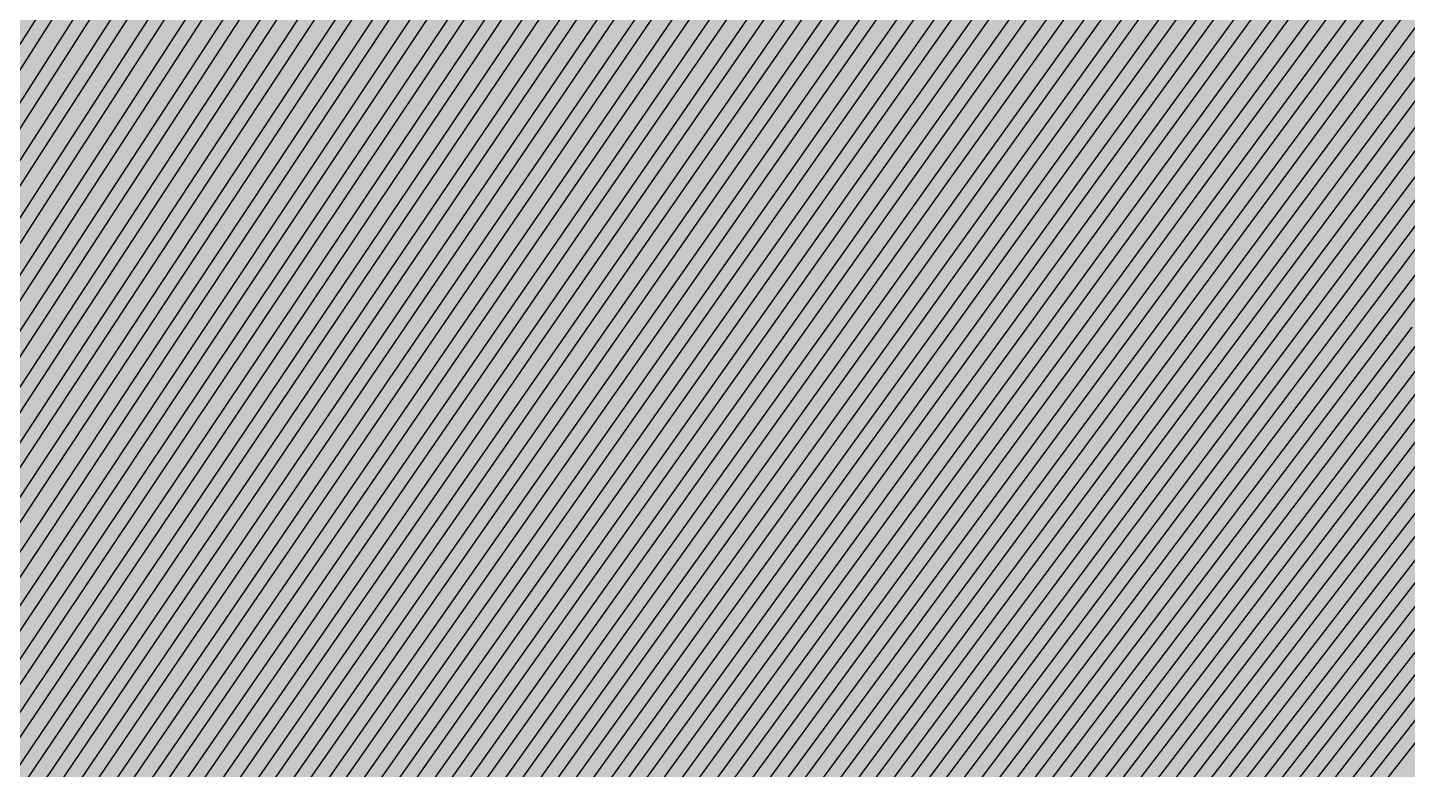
# Model space of a CAD drawing. Header units: metres. Extents: x -7231 to 10969, y -37556 to 1873.
# Drawn here: x 3101.5 to 3303.2, y -18281 to -18172.5 of the extents above; entities that cross this region are included whole.
import ezdxf

# ---------------------------------------------------------------- set-up
doc = ezdxf.new("R2010")
doc.units = ezdxf.units.M
for name, color, linetype in [('Metal1', 4, 'CONTINUOUS'), ('Metal2', 3, 'CONTINUOUS'), ('Polyimide', 7, 'CONTINUOUS')]:
    doc.layers.add(name, color=color, linetype=linetype)

msp = doc.modelspace()

# ---------------------------------------------------------------- hatches: boundary and pattern name
at = {"layer": 'Polyimide'}
msp.add_hatch(color=7, dxfattribs=at).paths.add_polyline_path([(4065.69, -468), (4066.67, -501.99), (4068.51, -535.99), (4071.41, -569.99), (4075.54, -603.99), (4081.04, -637.99), (4088.01, -671.99), (4096.52, -705.98), (4106.62, -739.98), (4118.33, -773.98), (4131.63, -807.98), (4146.49, -841.98), (4162.87, -875.98), (4180.68, -909.97), (4199.83, -943.97), (4220.22, -977.97), (4241.73, -1011.97), (4264.21, -1045.97), (4287.52, -1079.96), (4311.51, -1113.96), (4336.01, -1147.96), (4360.86, -1181.96), (4385.88, -1215.96), (4410.89, -1249.96), (4435.74, -1283.95), (4460.24, -1317.95), (4484.23, -1351.95), (4507.54, -1385.95), (4530.02, -1419.95), (4551.53, -1453.94), (4571.92, -1487.94), (4591.07, -1521.94), (4608.88, -1555.94), (4625.26, -1589.94), (4640.12, -1623.94), (4653.42, -1657.93), (4665.13, -1691.93), (4675.23, -1725.93), (4683.74, -1759.93), (4690.71, -1793.93), (4696.21, -1827.93), (4700.34, -1861.92), (4703.24, -1895.92), (4705.08, -1929.92), (4706.06, -1963.92), (4706.44, -1997.92), (4706.5, -2031.91), (4706.5, -4793.02), (4709.95, -4838.39), (4720.22, -4882.71), (4737.08, -4924.98), (4760.13, -4964.2), (4788.85, -4999.49), (4822.58, -5030.03), (4860.53, -5055.12), (4901.85, -5074.18), (4901.85, -5074.18), (4970.68, -5105.23), (5034.7, -5145.26), (5092.76, -5193.54), (5143.8, -5249.19), (5186.89, -5311.2), (5221.24, -5378.44), (5246.23, -5449.69), (5261.41, -5523.66), (5266.5, -5599), (5261.41, -5674.34), (5246.23, -5748.31), (5221.24, -5819.56), (5186.89, -5886.8), (5143.8, -5948.81), (5092.76, -6004.46), (5034.7, -6052.74), (4970.68, -6092.77), (4901.85, -6123.82), (4860.53, -6142.88), (4822.58, -6167.97), (4788.85, -6198.51), (4760.13, -6233.8), (4737.08, -6273.02), (4720.22, -6315.29), (4709.95, -6359.61), (4706.5, -6404.98), (4706.5, -9221.52), (4709.95, -9266.88), (4720.22, -9311.21), (4737.08, -9353.47), (4760.13, -9392.7), (4788.85, -9427.98), (4822.58, -9458.52), (4860.53, -9483.61), (4901.85, -9502.67), (4970.68, -9533.72), (5034.7, -9573.75), (5092.76, -9622.03), (5143.8, -9677.68), (5186.89, -9739.69), (5221.24, -9806.94), (5246.23, -9878.19), (5261.41, -9952.16), (5266.5, -10027.49), (5261.41, -10102.83), (5246.23, -10176.8), (5221.24, -10248.05), (5186.89, -10315.3), (5143.8, -10377.31), (5092.76, -10432.96), (5034.7, -10481.24), (4970.68, -10521.27), (4901.85, -10552.32), (4860.53, -10571.38), (4822.58, -10596.46), (4788.85, -10627), (4760.13, -10662.29), (4737.08, -10701.52), (4720.22, -10743.78), (4709.95, -10788.1), (4706.5, -10833.47), (4706.5, -13650.01), (4709.95, -13695.38), (4720.22, -13739.7), (4737.08, -13781.96), (4760.13, -13821.19), (4788.85, -13856.48), (4822.58, -13887.02), (4860.53, -13912.11), (4901.85, -13931.17), (4970.68, -13962.22), (5034.7, -14002.25), (5092.76, -14050.53), (5143.8, -14106.18), (5186.89, -14168.19), (5221.24, -14235.43), (5246.23, -14306.68), (5261.41, -14380.65), (5266.5, -14455.99), (5261.41, -14531.33), (5246.23, -14605.29), (5221.24, -14676.55), (5186.89, -14743.79), (5143.8, -14805.8), (5092.76, -14861.45), (5034.7, -14909.73), (4970.68, -14949.76), (4901.85, -14980.81), (4860.53, -14999.87), (4822.58, -15024.96), (4788.85, -15055.5), (4760.13, -15090.79), (4737.08, -15130.01), (4720.22, -15172.27), (4709.95, -15216.6), (4706.5, -15261.97), (4706.5, -15455.99), (4720.95, -15750.04), (4764.14, -16041.26), (4835.68, -16326.84), (4934.86, -16604.04), (5060.74, -16870.18), (5212.09, -17122.7), (5387.47, -17359.17), (5585.18, -17577.31), (5803.32, -17775.02), (6039.79, -17950.4), (6292.31, -18101.75), (6558.45, -18227.63), (6835.65, -18326.81), (7121.23, -18398.34), (7412.45, -18441.54), (7706.5, -18455.99), (9969.01, -18455.99), (10047.42, -18459.84), (10125.08, -18471.36), (10201.23, -18490.44), (10275.15, -18516.89), (10346.12, -18550.45), (10413.46, -18590.81), (10476.52, -18637.58), (10534.69, -18690.3), (10587.41, -18748.47), (10634.18, -18811.53), (10674.54, -18878.87), (10708.11, -18949.84), (10734.56, -19023.76), (10753.63, -19099.92), (10765.15, -19177.58), (10769.01, -19255.99), (10769.01, -20895.8), (10730.24, -20951.41), (10694.6, -21009.08), (10662.21, -21068.63), (10633.17, -21129.89), (10607.55, -21192.66), (10585.45, -21256.74), (10566.93, -21321.96), (10552.05, -21388.09), (10540.84, -21454.95), (10533.35, -21522.33), (10529.6, -21590.02), (10529.6, -21657.81), (10533.35, -21725.5), (10540.84, -21792.87), (10552.05, -21859.73), (10566.93, -21925.87), (10585.45, -21991.08), (10607.55, -22055.17), (10633.17, -22117.94), (10662.21, -22179.19), (10694.6, -22238.74), (10730.24, -22296.41), (10769.01, -22352.03), (10769.01, -32454.24), (10728.74, -32510.49), (10691.72, -32568.92), (10658.05, -32629.35), (10627.85, -32691.58), (10601.2, -32755.42), (10578.21, -32820.67), (10558.93, -32887.1), (10543.44, -32954.52), (10531.77, -33022.71), (10523.97, -33091.44), (10520.07, -33160.51), (10520.07, -33229.69), (10523.97, -33298.75), (10531.77, -33367.49), (10543.44, -33435.67), (10558.93, -33503.09), (10578.21, -33569.53), (10601.2, -33634.77), (10627.85, -33698.61), (10658.05, -33760.85), (10691.72, -33821.28), (10728.74, -33879.71), (10769.01, -33935.96), (10769.01, -36556), (10765.15, -36634.41), (10753.63, -36712.07), (10734.56, -36788.23), (10708.11, -36862.15), (10674.54, -36933.12), (10634.18, -37000.46), (10587.41, -37063.51), (10534.69, -37121.69), (10476.52, -37174.41), (10413.46, -37221.18), (10346.12, -37261.54), (10275.15, -37295.1), (10201.23, -37321.55), (10125.08, -37340.63), (10047.42, -37352.15), (9969.01, -37356), (-6231.01, -37356), (-6309.42, -37352.15), (-6387.08, -37340.63), (-6463.23, -37321.55), (-6537.15, -37295.1), (-6608.12, -37261.54), (-6675.46, -37221.18), (-6738.52, -37174.41), (-6796.69, -37121.69), (-6849.41, -37063.51), (-6896.18, -37000.46), (-6936.54, -36933.12), (-6970.11, -36862.15), (-6996.56, -36788.23), (-7015.63, -36712.07), (-7027.15, -36634.41), (-7031.01, -36556), (-7031.01, -33936), (-6990.74, -33879.75), (-6953.7, -33821.31), (-6920.03, -33760.88), (-6889.82, -33698.64), (-6863.18, -33634.8), (-6840.18, -33569.55), (-6820.9, -33503.11), (-6805.4, -33435.69), (-6793.74, -33367.49), (-6785.94, -33298.75), (-6782.03, -33229.68), (-6782.03, -33160.5), (-6785.94, -33091.43), (-6793.74, -33022.69), (-6805.4, -32954.5), (-6820.9, -32887.07), (-6840.18, -32820.63), (-6863.18, -32755.39), (-6889.82, -32691.54), (-6920.03, -32629.3), (-6953.7, -32568.87), (-6990.74, -32510.43), (-7031.01, -32454.18), (-7031.01, -22364.83), (-6990.74, -22308.58), (-6953.7, -22250.14), (-6920.03, -22189.71), (-6889.82, -22127.47), (-6863.18, -22063.62), (-6840.18, -21998.38), (-6820.9, -21931.94), (-6805.4, -21864.51), (-6793.74, -21796.32), (-6785.94, -21727.58), (-6782.03, -21658.51), (-6782.03, -21589.33), (-6785.94, -21520.26), (-6793.74, -21451.52), (-6805.4, -21383.32), (-6820.9, -21315.9), (-6840.18, -21249.46), (-6863.18, -21184.21), (-6889.82, -21120.37), (-6920.03, -21058.13), (-6953.7, -20997.7), (-6990.74, -20939.26), (-7031.01, -20883.01), (-7031.01, -19255.99), (-7027.15, -19177.58), (-7015.63, -19099.92), (-6996.56, -19023.76), (-6970.11, -18949.84), (-6936.54, -18878.87), (-6896.18, -18811.53), (-6849.41, -18748.47), (-6796.69, -18690.3), (-6738.52, -18637.58), (-6675.46, -18590.81), (-6608.12, -18550.45), (-6537.15, -18516.89), (-6463.23, -18490.44), (-6387.08, -18471.36), (-6309.42, -18459.84), (-6231.01, -18455.99), (-3968.5, -18455.99), (-3674.45, -18441.54), (-3383.23, -18398.34), (-3097.65, -18326.81), (-2820.45, -18227.63), (-2554.31, -18101.75), (-2301.79, -17950.4), (-2065.32, -17775.02), (-1847.18, -17577.31), (-1649.47, -17359.17), (-1474.09, -17122.7), (-1322.74, -16870.18), (-1196.86, -16604.04), (-1097.68, -16326.84), (-1026.14, -16041.26), (-982.95, -15750.04), (-968.5, -15455.99), (-968.5, -15261.97), (-971.95, -15216.6), (-982.22, -15172.27), (-999.08, -15130.01), (-1022.13, -15090.79), (-1050.85, -15055.5), (-1084.58, -15024.96), (-1122.53, -14999.87), (-1163.85, -14980.81), (-1232.68, -14949.76), (-1296.7, -14909.73), (-1354.76, -14861.45), (-1405.8, -14805.8), (-1448.89, -14743.79), (-1483.24, -14676.55), (-1508.23, -14605.29), (-1523.41, -14531.33), (-1528.5, -14455.99), (-1523.41, -14380.65), (-1508.23, -14306.68), (-1483.24, -14235.43), (-1448.89, -14168.19), (-1405.8, -14106.18), (-1354.76, -14050.53), (-1296.7, -14002.25), (-1232.68, -13962.22), (-1163.85, -13931.17), (-1122.53, -13912.11), (-1084.58, -13887.02), (-1050.85, -13856.48), (-1022.13, -13821.19), (-999.08, -13781.96), (-982.22, -13739.7), (-971.95, -13695.38), (-968.5, -13650.01), (-968.5, -12309.64), (-971.95, -12264.27), (-982.22, -12219.94), (-999.08, -12177.68), (-1022.13, -12138.46), (-1050.85, -12103.17), (-1084.58, -12072.63), (-1122.53, -12047.54), (-1163.85, -12028.48), (-1232.68, -11997.43), (-1296.7, -11957.4), (-1354.76, -11909.12), (-1405.8, -11853.47), (-1448.89, -11791.46), (-1483.24, -11724.22), (-1508.23, -11652.96), (-1523.41, -11579), (-1528.5, -11503.66), (-1523.41, -11428.32), (-1508.23, -11354.35), (-1483.24, -11283.1), (-1448.89, -11215.86), (-1405.8, -11153.85), (-1354.76, -11098.2), (-1296.7, -11049.92), (-1232.68, -11009.89), (-1163.85, -10978.84), (-1122.53, -10959.78), (-1084.58, -10934.69), (-1050.85, -10904.15), (-1022.13, -10868.86), (-999.08, -10829.63), (-982.22, -10787.37), (-971.95, -10743.05), (-968.5, -10697.68), (-968.5, -9357.31), (-971.95, -9311.94), (-982.22, -9267.62), (-999.08, -9225.35), (-1022.13, -9186.13), (-1050.85, -9150.84), (-1084.58, -9120.3), (-1122.53, -9095.21), (-1163.85, -9076.15), (-1163.85, -9076.15), (-1232.68, -9045.1), (-1296.7, -9005.07), (-1354.76, -8956.79), (-1405.8, -8901.14), (-1448.89, -8839.13), (-1483.24, -8771.89), (-1508.23, -8700.64), (-1523.41, -8626.67), (-1528.5, -8551.33), (-1523.41, -8475.99), (-1508.23, -8402.02), (-1483.24, -8330.77), (-1448.89, -8263.53), (-1405.8, -8201.52), (-1354.76, -8145.87), (-1296.7, -8097.59), (-1232.68, -8057.56), (-1163.85, -8026.51), (-1163.85, -8026.51), (-1122.53, -8007.45), (-1084.58, -7982.36), (-1050.85, -7951.82), (-1022.13, -7916.53), (-999.08, -7877.31), (-982.22, -7835.04), (-971.95, -7790.72), (-968.5, -7745.35), (-968.5, -6404.98), (-971.95, -6359.61), (-982.22, -6315.29), (-999.08, -6273.02), (-1022.13, -6233.8), (-1050.85, -6198.51), (-1084.58, -6167.97), (-1122.53, -6142.88), (-1163.85, -6123.82), (-1163.85, -6123.82), (-1232.68, -6092.77), (-1296.7, -6052.74), (-1354.76, -6004.46), (-1405.8, -5948.81), (-1448.89, -5886.8), (-1483.24, -5819.56), (-1508.23, -5748.31), (-1523.41, -5674.34), (-1528.5, -5599), (-1523.41, -5523.66), (-1508.23, -5449.69), (-1483.24, -5378.44), (-1448.89, -5311.2), (-1405.8, -5249.19), (-1354.76, -5193.54), (-1296.7, -5145.26), (-1232.68, -5105.23), (-1163.85, -5074.18), (-1163.85, -5074.18), (-1122.53, -5055.12), (-1084.58, -5030.03), (-1050.85, -4999.49), (-1022.13, -4964.2), (-999.08, -4924.98), (-982.22, -4882.71), (-971.95, -4838.39), (-968.5, -4793.02), (-968.5, -2031.91), (-968.44, -1997.92), (-968.06, -1963.92), (-967.05, -1929.92), (-965.18, -1895.92), (-962.22, -1861.92), (-958.01, -1827.93), (-952.41, -1793.93), (-945.31, -1759.93), (-936.64, -1725.93), (-926.35, -1691.93), (-914.43, -1657.93), (-900.88, -1623.94), (-885.74, -1589.94), (-869.05, -1555.94), (-850.91, -1521.94), (-831.4, -1487.94), (-810.63, -1453.94), (-788.72, -1419.95), (-765.82, -1385.95), (-742.07, -1351.95), (-717.63, -1317.95), (-692.67, -1283.95), (-667.36, -1249.96), (-641.88, -1215.96), (-616.39, -1181.96), (-591.08, -1147.96), (-566.12, -1113.96), (-541.68, -1079.96), (-517.93, -1045.97), (-495.03, -1011.97), (-473.12, -977.97), (-452.35, -943.97), (-432.84, -909.97), (-414.7, -875.98), (-398.01, -841.98), (-382.87, -807.98), (-369.32, -773.98), (-357.4, -739.98), (-347.11, -705.98), (-338.44, -671.99), (-331.34, -637.99), (-325.74, -603.99), (-321.53, -569.99), (-318.57, -535.99), (-316.7, -501.99), (-315.69, -468), (-315.31, -434), (-315.25, -400), (-315.25, 401), (-315.25, 451), (-315.25, 1644), (-270.25, 1644), (-270.03, 1637.13), (-269.35, 1630.29), (-268.23, 1623.52), (-266.67, 1616.82), (-264.68, 1610.25), (-262.26, 1603.82), (-259.42, 1597.56), (-256.18, 1591.5), (-252.55, 1585.67), (-248.55, 1580.08), (-244.19, 1574.77), (-239.5, 1569.75), (-234.48, 1565.06), (-229.17, 1560.7), (-223.58, 1556.7), (-217.75, 1553.07), (-211.69, 1549.83), (-205.43, 1546.99), (-199, 1544.57), (-192.43, 1542.58), (-185.73, 1541.02), (-178.96, 1539.9), (-172.12, 1539.22), (-165.25, 1539), (-158.38, 1539.22), (-151.54, 1539.9), (-144.77, 1541.02), (-138.07, 1542.58), (-131.5, 1544.57), (-125.07, 1546.99), (-118.81, 1549.83), (-112.75, 1553.07), (-106.92, 1556.7), (-101.33, 1560.7), (-96.02, 1565.06), (-91, 1569.75), (-86.31, 1574.77), (-81.95, 1580.08), (-77.95, 1585.67), (-74.32, 1591.5), (-71.08, 1597.56), (-68.24, 1603.82), (-65.82, 1610.25), (-63.83, 1616.82), (-62.27, 1623.52), (-61.15, 1630.29), (-60.47, 1637.13), (-60.25, 1644), (1853, 1644), (1853, 1573), (3815.25, 1573), (3815.46, 1579.54), (3816.11, 1586.05), (3817.17, 1592.51), (3818.66, 1598.88), (3820.56, 1605.14), (3822.86, 1611.27), (3825.56, 1617.23), (3828.65, 1623), (3832.1, 1628.56), (3835.91, 1633.88), (3840.07, 1638.93), (3844.54, 1643.71), (3849.32, 1648.18), (3854.37, 1652.34), (3859.69, 1656.15), (3865.25, 1659.6), (3871.02, 1662.69), (3876.98, 1665.39), (3883.11, 1667.69), (3889.37, 1669.59), (3895.74, 1671.08), (3902.2, 1672.14), (3908.71, 1672.79), (3915.25, 1673), (3921.79, 1672.79), (3928.3, 1672.14), (3934.76, 1671.08), (3941.13, 1669.59), (3947.39, 1667.69), (3953.52, 1665.39), (3959.48, 1662.69), (3965.25, 1659.6), (3970.81, 1656.15), (3976.13, 1652.34), (3981.18, 1648.18), (3985.96, 1643.71), (3990.43, 1638.93), (3994.59, 1633.88), (3998.4, 1628.56), (4001.85, 1623), (4004.94, 1617.23), (4007.64, 1611.27), (4009.94, 1605.14), (4011.84, 1598.88), (4013.33, 1592.51), (4014.39, 1586.05), (4015.04, 1579.54), (4015.25, 1573), (4065.25, 1573), (4065.25, 451), (4065.25, 401), (4065.25, -400), (4065.31, -434), (4065.69, -468)])

# ---------------------------------------------------------------- linework, layer by layer
at = {"layer": 'Metal1'}
for points in [[(2992.93, -18351.4), (3007.33, -18328.9), (3021.73, -18306.4), (3036.13, -18283.9), (3050.52, -18261.39), (3064.92, -18238.89), (3079.32, -18216.39), (3093.72, -18193.89), (3108.11, -18171.39), (3122.51, -18148.89), (3136.91, -18126.39), (3151.31, -18103.89), (3165.7, -18081.39), (3180.1, -18058.89), (3194.5, -18036.39), (3208.9, -18013.89), (3223.29, -17991.39), (3237.69, -17968.89), (3252.09, -17946.39), (3266.49, -17923.88), (3280.89, -17901.38), (3295.28, -17878.88), (3309.68, -17856.38)], [(3311.37, -17857.46), (3296.97, -17879.96), (3282.57, -17902.46), (3268.17, -17924.96), (3253.77, -17947.46), (3239.38, -17969.96), (3224.98, -17992.46), (3210.58, -18014.97), (3196.18, -18037.47), (3181.79, -18059.97), (3167.39, -18082.47), (3152.99, -18104.97), (3138.59, -18127.47), (3124.2, -18149.97), (3109.8, -18172.47), (3095.4, -18194.97), (3081, -18217.47), (3066.61, -18239.97), (3052.21, -18262.47), (3037.81, -18284.97), (3023.41, -18307.47), (3009.01, -18329.97), (2994.62, -18352.48)], [(2988.34, -18373.89), (3002.87, -18351.39), (3017.39, -18328.89), (3031.92, -18306.39), (3046.44, -18283.89), (3060.97, -18261.39), (3075.49, -18238.89), (3090.01, -18216.39), (3104.54, -18193.89), (3119.06, -18171.39), (3133.59, -18148.89), (3148.11, -18126.39), (3162.64, -18103.89), (3177.16, -18081.39), (3191.69, -18058.89), (3206.21, -18036.38), (3220.74, -18013.88), (3235.26, -17991.38), (3249.79, -17968.88), (3264.31, -17946.38), (3278.84, -17923.88), (3293.36, -17901.38), (3307.89, -17878.88)], [(3309.57, -17879.96), (3295.04, -17902.47), (3280.52, -17924.97), (3265.99, -17947.47), (3251.47, -17969.97), (3236.94, -17992.47), (3222.42, -18014.97), (3207.89, -18037.47), (3193.37, -18059.97), (3178.84, -18082.47), (3164.32, -18104.97), (3149.79, -18127.47), (3135.27, -18149.97), (3120.74, -18172.47), (3106.22, -18194.97), (3091.7, -18217.47), (3077.17, -18239.98), (3062.65, -18262.48), (3048.12, -18284.98), (3033.6, -18307.48), (3019.07, -18329.98), (3004.55, -18352.48), (2990.02, -18374.98)], [(3307.51, -17902.47), (3292.86, -17924.97), (3278.21, -17947.47), (3263.56, -17969.97), (3248.91, -17992.47), (3234.26, -18014.97), (3219.6, -18037.47), (3204.95, -18059.97), (3190.3, -18082.47), (3175.65, -18104.97), (3161, -18127.48), (3146.34, -18149.98), (3131.69, -18172.48), (3117.04, -18194.98), (3102.39, -18217.48), (3087.74, -18239.98), (3073.08, -18262.48), (3058.43, -18284.98), (3043.78, -18307.48), (3029.13, -18329.98), (3014.48, -18352.48), (2999.82, -18374.98), (2985.17, -18397.48)], [(2998.15, -18373.89), (3012.8, -18351.39), (3027.45, -18328.89), (3042.1, -18306.39), (3056.76, -18283.89), (3071.41, -18261.39), (3086.06, -18238.89), (3100.71, -18216.39), (3115.36, -18193.89), (3130.02, -18171.39), (3144.67, -18148.88), (3159.32, -18126.38), (3173.97, -18103.88), (3188.62, -18081.38), (3203.28, -18058.88), (3217.93, -18036.38), (3232.58, -18013.88), (3247.23, -17991.38), (3261.88, -17968.88), (3276.53, -17946.38), (3291.19, -17923.88), (3305.84, -17901.38)], [(2987.95, -18418.89), (3002.86, -18396.39), (3017.76, -18373.88), (3032.67, -18351.38), (3047.57, -18328.88), (3062.48, -18306.38), (3077.39, -18283.88), (3092.29, -18261.38), (3107.2, -18238.88), (3122.11, -18216.38), (3137.01, -18193.88), (3151.92, -18171.38), (3166.82, -18148.88), (3181.73, -18126.38), (3196.64, -18103.88), (3211.54, -18081.38), (3226.45, -18058.88), (3241.35, -18036.37), (3256.26, -18013.87), (3271.17, -17991.37), (3286.07, -17968.87), (3300.98, -17946.37), (3315.89, -17923.87)], [(2993.18, -18396.39), (3007.95, -18373.89), (3022.73, -18351.39), (3037.51, -18328.89), (3052.29, -18306.39), (3067.07, -18283.89), (3081.85, -18261.38), (3096.63, -18238.88), (3111.41, -18216.38), (3126.19, -18193.88), (3140.97, -18171.38), (3155.75, -18148.88), (3170.52, -18126.38), (3185.3, -18103.88), (3200.08, -18081.38), (3214.86, -18058.88), (3229.64, -18036.38), (3244.42, -18013.88), (3259.2, -17991.38), (3273.98, -17968.88), (3288.76, -17946.38), (3303.54, -17923.87)], [(3317.55, -17924.98), (3302.65, -17947.48), (3287.74, -17969.98), (3272.83, -17992.48), (3257.93, -18014.98), (3243.02, -18037.48), (3228.12, -18059.98), (3213.21, -18082.48), (3198.3, -18104.98), (3183.4, -18127.48), (3168.49, -18149.98), (3153.58, -18172.48), (3138.68, -18194.98), (3123.77, -18217.48), (3108.87, -18239.99), (3093.96, -18262.49), (3079.05, -18284.99), (3064.15, -18307.49), (3049.24, -18329.99), (3034.34, -18352.49), (3019.43, -18374.99), (3004.52, -18397.49), (2989.62, -18419.99)], [(3305.21, -17924.97), (3290.43, -17947.47), (3275.65, -17969.97), (3260.87, -17992.47), (3246.09, -18014.98), (3231.31, -18037.48), (3216.53, -18059.98), (3201.75, -18082.48), (3186.98, -18104.98), (3172.2, -18127.48), (3157.42, -18149.98), (3142.64, -18172.48), (3127.86, -18194.98), (3113.08, -18217.48), (3098.3, -18239.98), (3083.52, -18262.48), (3068.74, -18284.98), (3053.96, -18307.48), (3039.18, -18329.98), (3024.41, -18352.49), (3009.63, -18374.99), (2994.85, -18397.49)], [(2997.5, -18418.88), (3012.54, -18396.38), (3027.57, -18373.88), (3042.6, -18351.38), (3057.64, -18328.88), (3072.67, -18306.38), (3087.7, -18283.88), (3102.74, -18261.38), (3117.77, -18238.88), (3132.8, -18216.38), (3147.84, -18193.88), (3162.87, -18171.38), (3177.9, -18148.87), (3192.94, -18126.37), (3207.97, -18103.87), (3223, -18081.37), (3238.04, -18058.87), (3253.07, -18036.37), (3268.1, -18013.87), (3283.14, -17991.37), (3298.17, -17968.87), (3313.2, -17946.37)], [(3314.86, -17947.48), (3299.83, -17969.98), (3284.8, -17992.48), (3269.76, -18014.98), (3254.73, -18037.48), (3239.7, -18059.98), (3224.66, -18082.48), (3209.63, -18104.98), (3194.6, -18127.49), (3179.56, -18149.99), (3164.53, -18172.49), (3149.5, -18194.99), (3134.46, -18217.49), (3119.43, -18239.99), (3104.4, -18262.49), (3089.36, -18284.99), (3074.33, -18307.49), (3059.3, -18329.99), (3044.26, -18352.49), (3029.23, -18374.99), (3014.2, -18397.49), (2999.16, -18419.99)], [(2991.89, -18441.38), (3007.05, -18418.88), (3022.21, -18396.38), (3037.38, -18373.88), (3052.54, -18351.38), (3067.7, -18328.88), (3082.86, -18306.38), (3098.02, -18283.88), (3113.18, -18261.37), (3128.34, -18238.87), (3143.5, -18216.37), (3158.66, -18193.87), (3173.82, -18171.37), (3188.98, -18148.87), (3204.14, -18126.37), (3219.3, -18103.87), (3234.46, -18081.37), (3249.62, -18058.87), (3264.78, -18036.37), (3279.94, -18013.87), (3295.1, -17991.37), (3310.26, -17968.87)], [(3311.92, -17969.98), (3296.76, -17992.48), (3281.6, -18014.99), (3266.44, -18037.49), (3251.28, -18059.99), (3236.12, -18082.49), (3220.96, -18104.99), (3205.8, -18127.49), (3190.64, -18149.99), (3175.48, -18172.49), (3160.32, -18194.99), (3145.16, -18217.49), (3130, -18239.99), (3114.84, -18262.49), (3099.68, -18284.99), (3084.52, -18307.49), (3069.35, -18329.99), (3054.19, -18352.5), (3039.03, -18375), (3023.87, -18397.5), (3008.71, -18420), (2993.55, -18442.5)], [(2986.03, -18463.88), (3001.32, -18441.38), (3016.61, -18418.88), (3031.89, -18396.38), (3047.18, -18373.88), (3062.47, -18351.37), (3077.76, -18328.87), (3093.05, -18306.37), (3108.33, -18283.87), (3123.62, -18261.37), (3138.91, -18238.87), (3154.2, -18216.37), (3169.48, -18193.87), (3184.77, -18171.37), (3200.06, -18148.87), (3215.35, -18126.37), (3230.63, -18103.87), (3245.92, -18081.37), (3261.21, -18058.87), (3276.5, -18036.36), (3291.78, -18013.86), (3307.07, -17991.36)], [(3308.73, -17992.49), (3293.44, -18014.99), (3278.15, -18037.49), (3262.86, -18059.99), (3247.58, -18082.49), (3232.29, -18104.99), (3217, -18127.49), (3201.71, -18149.99), (3186.42, -18172.49), (3171.14, -18194.99), (3155.85, -18217.49), (3140.56, -18240), (3125.27, -18262.5), (3109.99, -18285), (3094.7, -18307.5), (3079.41, -18330), (3064.12, -18352.5), (3048.84, -18375), (3033.55, -18397.5), (3018.26, -18420), (3002.97, -18442.5), (2987.69, -18465)], [(2995.33, -18463.87), (3010.74, -18441.37), (3026.16, -18418.87), (3041.57, -18396.37), (3056.99, -18373.87), (3072.4, -18351.37), (3087.82, -18328.87), (3103.23, -18306.37), (3118.65, -18283.87), (3134.06, -18261.37), (3149.48, -18238.87), (3164.89, -18216.37), (3180.31, -18193.87), (3195.72, -18171.37), (3211.14, -18148.87), (3226.55, -18126.36), (3241.97, -18103.86), (3257.38, -18081.36), (3272.8, -18058.86), (3288.21, -18036.36), (3303.62, -18013.86)], [(3305.27, -18014.99), (3289.86, -18037.49), (3274.45, -18059.99), (3259.03, -18082.49), (3243.62, -18104.99), (3228.2, -18127.49), (3212.79, -18150), (3197.37, -18172.5), (3181.96, -18195), (3166.54, -18217.5), (3151.13, -18240), (3135.71, -18262.5), (3120.3, -18285), (3104.88, -18307.5), (3089.47, -18330), (3074.05, -18352.5), (3058.64, -18375), (3043.22, -18397.5), (3027.81, -18420), (3012.39, -18442.5), (2996.98, -18465.01)], [(3004.63, -18463.87), (3020.17, -18441.37), (3035.71, -18418.87), (3051.25, -18396.37), (3066.8, -18373.87), (3082.34, -18351.37), (3097.88, -18328.87), (3113.42, -18306.37), (3128.96, -18283.87), (3144.51, -18261.37), (3160.05, -18238.86), (3175.59, -18216.36), (3191.13, -18193.86), (3206.67, -18171.36), (3222.21, -18148.86), (3237.76, -18126.36), (3253.3, -18103.86), (3268.84, -18081.36), (3284.38, -18058.86), (3299.92, -18036.36), (3315.47, -18013.86)], [(3317.11, -18014.99), (3301.57, -18037.5), (3286.03, -18060), (3270.49, -18082.5), (3254.94, -18105), (3239.4, -18127.5), (3223.86, -18150), (3208.32, -18172.5), (3192.78, -18195), (3177.23, -18217.5), (3161.69, -18240), (3146.15, -18262.5), (3130.61, -18285), (3115.07, -18307.5), (3099.53, -18330), (3083.98, -18352.5), (3068.44, -18375.01), (3052.9, -18397.51), (3037.36, -18420.01), (3021.82, -18442.51), (3006.27, -18465.01)], [(3013.93, -18463.87), (3029.6, -18441.37), (3045.26, -18418.87), (3060.93, -18396.37), (3076.6, -18373.87), (3092.27, -18351.37), (3107.94, -18328.86), (3123.61, -18306.36), (3139.28, -18283.86), (3154.95, -18261.36), (3170.62, -18238.86), (3186.29, -18216.36), (3201.95, -18193.86), (3217.62, -18171.36), (3233.29, -18148.86), (3248.96, -18126.36), (3264.63, -18103.86), (3280.3, -18081.36), (3295.97, -18058.86), (3311.64, -18036.36)], [(3313.28, -18037.5), (3297.61, -18060), (3281.94, -18082.5), (3266.27, -18105), (3250.6, -18127.5), (3234.93, -18150), (3219.26, -18172.5), (3203.6, -18195), (3187.93, -18217.5), (3172.26, -18240), (3156.59, -18262.51), (3140.92, -18285.01), (3125.25, -18307.51), (3109.58, -18330.01), (3093.91, -18352.51), (3078.24, -18375.01), (3062.57, -18397.51), (3046.91, -18420.01), (3031.24, -18442.51), (3015.57, -18465.01)], [(3023.23, -18463.87), (3039.02, -18441.36), (3054.82, -18418.86), (3070.61, -18396.36), (3086.41, -18373.86), (3102.21, -18351.36), (3118, -18328.86), (3133.8, -18306.36), (3149.59, -18283.86), (3165.39, -18261.36), (3181.19, -18238.86), (3196.98, -18216.36), (3212.78, -18193.86), (3228.57, -18171.36), (3244.37, -18148.86), (3260.17, -18126.36), (3275.96, -18103.85), (3291.76, -18081.35), (3307.56, -18058.85)], [(3309.19, -18060), (3293.4, -18082.5), (3277.6, -18105), (3261.8, -18127.5), (3246.01, -18150), (3230.21, -18172.51), (3214.42, -18195.01), (3198.62, -18217.51), (3182.82, -18240.01), (3167.03, -18262.51), (3151.23, -18285.01), (3135.43, -18307.51), (3119.64, -18330.01), (3103.84, -18352.51), (3088.05, -18375.01), (3072.25, -18397.51), (3056.45, -18420.01), (3040.66, -18442.51), (3024.86, -18465.01)], [(3032.52, -18463.86), (3048.45, -18441.36), (3064.37, -18418.86), (3080.29, -18396.36), (3096.22, -18373.86), (3112.14, -18351.36), (3128.06, -18328.86), (3143.99, -18306.36), (3159.91, -18283.86), (3175.83, -18261.36), (3191.76, -18238.86), (3207.68, -18216.35), (3223.6, -18193.85), (3239.53, -18171.35), (3255.45, -18148.85), (3271.37, -18126.35), (3287.3, -18103.85), (3303.22, -18081.35), (3319.14, -18058.85)], [(3041.82, -18463.86), (3057.87, -18441.36), (3073.92, -18418.86), (3089.97, -18396.36), (3106.02, -18373.86), (3122.07, -18351.36), (3138.12, -18328.86), (3154.17, -18306.35), (3170.22, -18283.85), (3186.28, -18261.35), (3202.33, -18238.85), (3218.38, -18216.35), (3234.43, -18193.85), (3250.48, -18171.35), (3266.53, -18148.85), (3282.58, -18126.35), (3298.63, -18103.85), (3314.68, -18081.35)], [(3304.85, -18082.51), (3288.93, -18105.01), (3273, -18127.51), (3257.08, -18150.01), (3241.16, -18172.51), (3225.23, -18195.01), (3209.31, -18217.51), (3193.39, -18240.01), (3177.47, -18262.51), (3161.54, -18285.01), (3145.62, -18307.51), (3129.7, -18330.01), (3113.77, -18352.51), (3097.85, -18375.01), (3081.93, -18397.52), (3066, -18420.02), (3050.08, -18442.52), (3034.16, -18465.02)], [(3316.31, -18082.51), (3300.26, -18105.01), (3284.21, -18127.51), (3268.16, -18150.01), (3252.1, -18172.51), (3236.05, -18195.01), (3220, -18217.51), (3203.95, -18240.01), (3187.9, -18262.51), (3171.85, -18285.02), (3155.8, -18307.52), (3139.75, -18330.02), (3123.7, -18352.52), (3107.65, -18375.02), (3091.6, -18397.52), (3075.55, -18420.02), (3059.5, -18442.52), (3043.45, -18465.02)], [(3051.12, -18463.86), (3067.3, -18441.36), (3083.47, -18418.85), (3099.65, -18396.35), (3115.83, -18373.85), (3132.01, -18351.35), (3148.19, -18328.85), (3164.36, -18306.35), (3180.54, -18283.85), (3196.72, -18261.35), (3212.9, -18238.85), (3229.07, -18216.35), (3245.25, -18193.85), (3261.43, -18171.35), (3277.61, -18148.85), (3293.78, -18126.35), (3309.96, -18103.85)], [(3311.58, -18105.01), (3295.41, -18127.51), (3279.23, -18150.01), (3263.05, -18172.51), (3246.87, -18195.02), (3230.7, -18217.52), (3214.52, -18240.02), (3198.34, -18262.52), (3182.16, -18285.02), (3165.99, -18307.52), (3149.81, -18330.02), (3133.63, -18352.52), (3117.45, -18375.02), (3101.28, -18397.52), (3085.1, -18420.02), (3068.92, -18442.52), (3052.74, -18465.02)], [(3060.42, -18463.85), (3076.72, -18441.35), (3093.03, -18418.85), (3109.33, -18396.35), (3125.64, -18373.85), (3141.94, -18351.35), (3158.25, -18328.85), (3174.55, -18306.35), (3190.86, -18283.85), (3207.16, -18261.35), (3223.46, -18238.85), (3239.77, -18216.35), (3256.07, -18193.84), (3272.38, -18171.34), (3288.68, -18148.84), (3304.99, -18126.34)], [(3069.72, -18463.85), (3086.15, -18441.35), (3102.58, -18418.85), (3119.01, -18396.35), (3135.44, -18373.85), (3151.88, -18351.35), (3168.31, -18328.85), (3184.74, -18306.35), (3201.17, -18283.84), (3217.6, -18261.34), (3234.03, -18238.84), (3250.47, -18216.34), (3266.9, -18193.84), (3283.33, -18171.34), (3299.76, -18148.84), (3316.19, -18126.34)], [(3306.61, -18127.52), (3290.3, -18150.02), (3274, -18172.52), (3257.69, -18195.02), (3241.39, -18217.52), (3225.08, -18240.02), (3208.78, -18262.52), (3192.47, -18285.02), (3176.17, -18307.52), (3159.87, -18330.02), (3143.56, -18352.52), (3127.26, -18375.02), (3110.95, -18397.52), (3094.65, -18420.03), (3078.34, -18442.53), (3062.04, -18465.03)], [(3317.81, -18127.52), (3301.38, -18150.02), (3284.94, -18172.52), (3268.51, -18195.02), (3252.08, -18217.52), (3235.65, -18240.02), (3219.22, -18262.52), (3202.79, -18285.02), (3186.35, -18307.52), (3169.92, -18330.03), (3153.49, -18352.53), (3137.06, -18375.03), (3120.63, -18397.53), (3104.2, -18420.03), (3087.76, -18442.53), (3071.33, -18465.03)], [(3079.01, -18463.85), (3095.57, -18441.35), (3112.13, -18418.85), (3128.69, -18396.35), (3145.25, -18373.84), (3161.81, -18351.34), (3178.37, -18328.84), (3194.93, -18306.34), (3211.49, -18283.84), (3228.05, -18261.34), (3244.6, -18238.84), (3261.16, -18216.34), (3277.72, -18193.84), (3294.28, -18171.34), (3310.84, -18148.84)], [(3312.45, -18150.02), (3295.89, -18172.52), (3279.33, -18195.02), (3262.77, -18217.53), (3246.21, -18240.03), (3229.66, -18262.53), (3213.1, -18285.03), (3196.54, -18307.53), (3179.98, -18330.03), (3163.42, -18352.53), (3146.86, -18375.03), (3130.3, -18397.53), (3113.74, -18420.03), (3097.18, -18442.53), (3080.63, -18465.03)], [(3088.31, -18463.84), (3105, -18441.34), (3121.69, -18418.84), (3138.37, -18396.34), (3155.06, -18373.84), (3171.74, -18351.34), (3188.43, -18328.84), (3205.12, -18306.34), (3221.8, -18283.84), (3238.49, -18261.34), (3255.17, -18238.84), (3271.86, -18216.34), (3288.55, -18193.84), (3305.23, -18171.34)], [(3306.84, -18172.53), (3290.15, -18195.03), (3273.47, -18217.53), (3256.78, -18240.03), (3240.09, -18262.53), (3223.41, -18285.03), (3206.72, -18307.53), (3190.04, -18330.03), (3173.35, -18352.53), (3156.66, -18375.03), (3139.98, -18397.53), (3123.29, -18420.03), (3106.61, -18442.53), (3089.92, -18465.04)], [(3097.61, -18463.84), (3114.42, -18441.34), (3131.24, -18418.84), (3148.05, -18396.34), (3164.86, -18373.84), (3181.68, -18351.34), (3198.49, -18328.84), (3215.3, -18306.34), (3232.12, -18283.84), (3248.93, -18261.34), (3265.74, -18238.83), (3282.56, -18216.33), (3299.37, -18193.83), (3316.18, -18171.33)], [(3317.78, -18172.53), (3300.97, -18195.03), (3284.16, -18217.53), (3267.35, -18240.03), (3250.53, -18262.53), (3233.72, -18285.03), (3216.91, -18307.53), (3200.09, -18330.03), (3183.28, -18352.54), (3166.47, -18375.04), (3149.65, -18397.54), (3132.84, -18420.04), (3116.03, -18442.54), (3099.21, -18465.04)], [(3106.91, -18463.84), (3123.85, -18441.34), (3140.79, -18418.84), (3157.73, -18396.34), (3174.67, -18373.84), (3191.61, -18351.34), (3208.55, -18328.83), (3225.49, -18306.33), (3242.43, -18283.83), (3259.37, -18261.33), (3276.31, -18238.83), (3293.25, -18216.33), (3310.19, -18193.83)], [(3311.79, -18195.03), (3294.85, -18217.53), (3277.91, -18240.03), (3260.97, -18262.54), (3244.03, -18285.04), (3227.09, -18307.54), (3210.15, -18330.04), (3193.21, -18352.54), (3176.27, -18375.04), (3159.33, -18397.54), (3142.39, -18420.04), (3125.45, -18442.54), (3108.51, -18465.04)], [(3116.21, -18463.84), (3133.28, -18441.33), (3150.34, -18418.83), (3167.41, -18396.33), (3184.48, -18373.83), (3201.55, -18351.33), (3218.61, -18328.83), (3235.68, -18306.33), (3252.75, -18283.83), (3269.81, -18261.33), (3286.88, -18238.83), (3303.95, -18216.33)], [(3125.51, -18463.83), (3142.7, -18441.33), (3159.9, -18418.83), (3177.09, -18396.33), (3194.28, -18373.83), (3211.48, -18351.33), (3228.67, -18328.83), (3245.87, -18306.33), (3263.06, -18283.83), (3280.26, -18261.33), (3297.45, -18238.83), (3314.65, -18216.33)], [(3305.54, -18217.54), (3288.48, -18240.04), (3271.41, -18262.54), (3254.34, -18285.04), (3237.27, -18307.54), (3220.21, -18330.04), (3203.14, -18352.54), (3186.07, -18375.04), (3169, -18397.54), (3151.94, -18420.04), (3134.87, -18442.54), (3117.8, -18465.04)], [(3316.24, -18217.54), (3299.04, -18240.04), (3281.85, -18262.54), (3264.65, -18285.04), (3247.46, -18307.54), (3230.26, -18330.04), (3213.07, -18352.54), (3195.87, -18375.04), (3178.68, -18397.55), (3161.48, -18420.05), (3144.29, -18442.55), (3127.1, -18465.05)], [(3134.8, -18463.83), (3152.13, -18441.33), (3169.45, -18418.83), (3186.77, -18396.33), (3204.09, -18373.83), (3221.41, -18351.33), (3238.73, -18328.83), (3256.06, -18306.33), (3273.38, -18283.82), (3290.7, -18261.32), (3308.02, -18238.82)], [(3144.1, -18463.83), (3161.55, -18441.33), (3179, -18418.83), (3196.45, -18396.33), (3213.9, -18373.82), (3231.35, -18351.32), (3248.8, -18328.82), (3266.24, -18306.32), (3283.69, -18283.82), (3301.14, -18261.32), (3318.59, -18238.82)], [(3309.61, -18240.04), (3292.28, -18262.54), (3274.96, -18285.04), (3257.64, -18307.55), (3240.32, -18330.05), (3223, -18352.55), (3205.68, -18375.05), (3188.35, -18397.55), (3171.03, -18420.05), (3153.71, -18442.55), (3136.39, -18465.05)], [(3320.17, -18240.05), (3302.72, -18262.55), (3285.27, -18285.05), (3267.83, -18307.55), (3250.38, -18330.05), (3232.93, -18352.55), (3215.48, -18375.05), (3198.03, -18397.55), (3180.58, -18420.05), (3163.13, -18442.55), (3145.68, -18465.05)], [(3153.4, -18463.82), (3170.98, -18441.32), (3188.55, -18418.82), (3206.13, -18396.32), (3223.71, -18373.82), (3241.28, -18351.32), (3258.86, -18328.82), (3276.43, -18306.32), (3294.01, -18283.82), (3311.58, -18261.32)], [(3313.16, -18262.55), (3295.59, -18285.05), (3278.01, -18307.55), (3260.43, -18330.05), (3242.86, -18352.55), (3225.28, -18375.05), (3207.71, -18397.55), (3190.13, -18420.05), (3172.55, -18442.55), (3154.98, -18465.06)]]:
    msp.add_lwpolyline(points, dxfattribs=at)
at = {"layer": 'Metal2'}
for points in [[(2987.97, -18351.4), (3002.3, -18328.9), (3016.63, -18306.4), (3030.97, -18283.9), (3045.3, -18261.4), (3059.64, -18238.9), (3073.97, -18216.4), (3088.3, -18193.89), (3102.64, -18171.39), (3116.97, -18148.89), (3131.31, -18126.39), (3145.64, -18103.89), (3159.97, -18081.39), (3174.31, -18058.89), (3188.64, -18036.39), (3202.98, -18013.89), (3217.31, -17991.39), (3231.65, -17968.89), (3245.98, -17946.39), (3260.31, -17923.89), (3274.65, -17901.39), (3288.98, -17878.88), (3303.32, -17856.38)], [(3305, -17857.46), (3290.67, -17879.96), (3276.33, -17902.46), (3262, -17924.96), (3247.67, -17947.46), (3233.33, -17969.96), (3219, -17992.46), (3204.66, -18014.96), (3190.33, -18037.46), (3176, -18059.96), (3161.66, -18082.47), (3147.33, -18104.97), (3132.99, -18127.47), (3118.66, -18149.97), (3104.32, -18172.47), (3089.99, -18194.97), (3075.66, -18217.47), (3061.32, -18239.97), (3046.99, -18262.47), (3032.65, -18284.97), (3018.32, -18307.47), (3003.99, -18329.97), (2989.65, -18352.47)], [(2997.9, -18351.4), (3012.36, -18328.9), (3026.82, -18306.39), (3041.28, -18283.89), (3055.74, -18261.39), (3070.21, -18238.89), (3084.67, -18216.39), (3099.13, -18193.89), (3113.59, -18171.39), (3128.05, -18148.89), (3142.51, -18126.39), (3156.97, -18103.89), (3171.43, -18081.39), (3185.9, -18058.89), (3200.36, -18036.39), (3214.82, -18013.89), (3229.28, -17991.38), (3243.74, -17968.88), (3258.2, -17946.38), (3272.66, -17923.88), (3287.12, -17901.38), (3301.59, -17878.88), (3316.05, -17856.38)], [(3303.27, -17879.96), (3288.81, -17902.46), (3274.35, -17924.96), (3259.88, -17947.46), (3245.42, -17969.97), (3230.96, -17992.47), (3216.5, -18014.97), (3202.04, -18037.47), (3187.58, -18059.97), (3173.12, -18082.47), (3158.66, -18104.97), (3144.19, -18127.47), (3129.73, -18149.97), (3115.27, -18172.47), (3100.81, -18194.97), (3086.35, -18217.47), (3071.89, -18239.97), (3057.43, -18262.47), (3042.97, -18284.98), (3028.5, -18307.48), (3014.04, -18329.98), (2999.58, -18352.48), (2985.12, -18374.98)], [(2993.24, -18373.89), (3007.83, -18351.39), (3022.42, -18328.89), (3037.01, -18306.39), (3051.6, -18283.89), (3066.19, -18261.39), (3080.77, -18238.89), (3095.36, -18216.39), (3109.95, -18193.89), (3124.54, -18171.39), (3139.13, -18148.89), (3153.72, -18126.39), (3168.31, -18103.88), (3182.89, -18081.38), (3197.48, -18058.88), (3212.07, -18036.38), (3226.66, -18013.88), (3241.25, -17991.38), (3255.84, -17968.88), (3270.42, -17946.38), (3285.01, -17923.88), (3299.6, -17901.38), (3314.19, -17878.88)], [(3315.87, -17879.97), (3301.28, -17902.47), (3286.69, -17924.97), (3272.1, -17947.47), (3257.51, -17969.97), (3242.93, -17992.47), (3228.34, -18014.97), (3213.75, -18037.47), (3199.16, -18059.97), (3184.57, -18082.47), (3169.98, -18104.97), (3155.39, -18127.47), (3140.81, -18149.97), (3126.22, -18172.48), (3111.63, -18194.98), (3097.04, -18217.48), (3082.45, -18239.98), (3067.86, -18262.48), (3053.28, -18284.98), (3038.69, -18307.48), (3024.1, -18329.98), (3009.51, -18352.48), (2994.92, -18374.98)], [(2988.34, -18396.39), (3003.05, -18373.89), (3017.77, -18351.39), (3032.48, -18328.89), (3047.2, -18306.39), (3061.91, -18283.89), (3076.63, -18261.39), (3091.34, -18238.89), (3106.06, -18216.39), (3120.78, -18193.88), (3135.49, -18171.38), (3150.21, -18148.88), (3164.92, -18126.38), (3179.64, -18103.88), (3194.35, -18081.38), (3209.07, -18058.88), (3223.78, -18036.38), (3238.5, -18013.88), (3253.22, -17991.38), (3267.93, -17968.88), (3282.65, -17946.38), (3297.36, -17923.88), (3312.08, -17901.38)], [(3313.75, -17902.47), (3299.04, -17924.97), (3284.32, -17947.47), (3269.6, -17969.97), (3254.89, -17992.47), (3240.17, -18014.97), (3225.46, -18037.47), (3210.74, -18059.97), (3196.03, -18082.48), (3181.31, -18104.98), (3166.6, -18127.48), (3151.88, -18149.98), (3137.16, -18172.48), (3122.45, -18194.98), (3107.73, -18217.48), (3093.02, -18239.98), (3078.3, -18262.48), (3063.59, -18284.98), (3048.87, -18307.48), (3034.16, -18329.98), (3019.44, -18352.48), (3004.73, -18374.98), (2990.01, -18397.49)], [(2998.02, -18396.39), (3012.86, -18373.89), (3027.7, -18351.39), (3042.54, -18328.89), (3057.39, -18306.38), (3072.23, -18283.88), (3087.07, -18261.38), (3101.91, -18238.88), (3116.76, -18216.38), (3131.6, -18193.88), (3146.44, -18171.38), (3161.28, -18148.88), (3176.13, -18126.38), (3190.97, -18103.88), (3205.81, -18081.38), (3220.66, -18058.88), (3235.5, -18036.38), (3250.34, -18013.88), (3265.18, -17991.37), (3280.03, -17968.87), (3294.87, -17946.37), (3309.71, -17923.87)], [(3311.38, -17924.97), (3296.54, -17947.47), (3281.7, -17969.98), (3266.85, -17992.48), (3252.01, -18014.98), (3237.17, -18037.48), (3222.32, -18059.98), (3207.48, -18082.48), (3192.64, -18104.98), (3177.8, -18127.48), (3162.95, -18149.98), (3148.11, -18172.48), (3133.27, -18194.98), (3118.43, -18217.48), (3103.58, -18239.98), (3088.74, -18262.48), (3073.9, -18284.99), (3059.06, -18307.49), (3044.21, -18329.99), (3029.37, -18352.49), (3014.53, -18374.99), (2999.69, -18397.49), (2984.84, -18419.99)], [(2992.73, -18418.88), (3007.7, -18396.38), (3022.67, -18373.88), (3037.63, -18351.38), (3052.6, -18328.88), (3067.57, -18306.38), (3082.54, -18283.88), (3097.51, -18261.38), (3112.48, -18238.88), (3127.45, -18216.38), (3142.42, -18193.88), (3157.39, -18171.38), (3172.36, -18148.88), (3187.33, -18126.38), (3202.3, -18103.88), (3217.27, -18081.37), (3232.24, -18058.87), (3247.21, -18036.37), (3262.18, -18013.87), (3277.15, -17991.37), (3292.12, -17968.87), (3307.09, -17946.37)], [(3308.76, -17947.48), (3293.79, -17969.98), (3278.82, -17992.48), (3263.85, -18014.98), (3248.88, -18037.48), (3233.91, -18059.98), (3218.94, -18082.48), (3203.97, -18104.98), (3189, -18127.48), (3174.03, -18149.98), (3159.06, -18172.48), (3144.09, -18194.99), (3129.12, -18217.49), (3114.15, -18239.99), (3099.18, -18262.49), (3084.21, -18284.99), (3069.24, -18307.49), (3054.27, -18329.99), (3039.3, -18352.49), (3024.33, -18374.99), (3009.36, -18397.49), (2994.39, -18419.99)], [(2987.18, -18441.38), (3002.28, -18418.88), (3017.38, -18396.38), (3032.47, -18373.88), (3047.57, -18351.38), (3062.67, -18328.88), (3077.76, -18306.38), (3092.86, -18283.88), (3107.96, -18261.38), (3123.05, -18238.88), (3138.15, -18216.38), (3153.25, -18193.87), (3168.34, -18171.37), (3183.44, -18148.87), (3198.54, -18126.37), (3213.63, -18103.87), (3228.73, -18081.37), (3243.83, -18058.87), (3258.93, -18036.37), (3274.02, -18013.87), (3289.12, -17991.37), (3304.22, -17968.87)], [(2996.61, -18441.38), (3011.83, -18418.88), (3027.05, -18396.38), (3042.28, -18373.88), (3057.5, -18351.38), (3072.73, -18328.88), (3087.95, -18306.37), (3103.17, -18283.87), (3118.4, -18261.37), (3133.62, -18238.87), (3148.85, -18216.37), (3164.07, -18193.87), (3179.3, -18171.37), (3194.52, -18148.87), (3209.74, -18126.37), (3224.97, -18103.87), (3240.19, -18081.37), (3255.42, -18058.87), (3270.64, -18036.37), (3285.86, -18013.87), (3301.09, -17991.37), (3316.31, -17968.86)], [(3305.88, -17969.98), (3290.78, -17992.48), (3275.68, -18014.98), (3260.59, -18037.48), (3245.49, -18059.98), (3230.39, -18082.49), (3215.3, -18104.99), (3200.2, -18127.49), (3185.1, -18149.99), (3170, -18172.49), (3154.91, -18194.99), (3139.81, -18217.49), (3124.71, -18239.99), (3109.62, -18262.49), (3094.52, -18284.99), (3079.42, -18307.49), (3064.33, -18329.99), (3049.23, -18352.49), (3034.13, -18374.99), (3019.04, -18397.49), (3003.94, -18420), (2988.84, -18442.5)], [(3317.97, -17969.99), (3302.74, -17992.49), (3287.52, -18014.99), (3272.3, -18037.49), (3257.07, -18059.99), (3241.85, -18082.49), (3226.62, -18104.99), (3211.4, -18127.49), (3196.18, -18149.99), (3180.95, -18172.49), (3165.73, -18194.99), (3150.5, -18217.49), (3135.28, -18239.99), (3120.06, -18262.49), (3104.83, -18284.99), (3089.61, -18307.5), (3074.38, -18330), (3059.16, -18352.5), (3043.94, -18375), (3028.71, -18397.5), (3013.49, -18420), (2998.26, -18442.5)], [(2990.68, -18463.88), (3006.03, -18441.38), (3021.38, -18418.87), (3036.73, -18396.37), (3052.09, -18373.87), (3067.44, -18351.37), (3082.79, -18328.87), (3098.14, -18306.37), (3113.49, -18283.87), (3128.84, -18261.37), (3144.19, -18238.87), (3159.54, -18216.37), (3174.89, -18193.87), (3190.25, -18171.37), (3205.6, -18148.87), (3220.95, -18126.37), (3236.3, -18103.87), (3251.65, -18081.36), (3267, -18058.86), (3282.35, -18036.36), (3297.7, -18013.86), (3313.06, -17991.36)], [(3314.71, -17992.49), (3299.36, -18014.99), (3284.01, -18037.49), (3268.65, -18059.99), (3253.3, -18082.49), (3237.95, -18104.99), (3222.6, -18127.49), (3207.25, -18149.99), (3191.9, -18172.49), (3176.55, -18195), (3161.2, -18217.5), (3145.84, -18240), (3130.49, -18262.5), (3115.14, -18285), (3099.79, -18307.5), (3084.44, -18330), (3069.09, -18352.5), (3053.74, -18375), (3038.39, -18397.5), (3023.04, -18420), (3007.68, -18442.5), (2992.33, -18465)], [(2999.98, -18463.87), (3015.46, -18441.37), (3030.94, -18418.87), (3046.41, -18396.37), (3061.89, -18373.87), (3077.37, -18351.37), (3092.85, -18328.87), (3108.33, -18306.37), (3123.81, -18283.87), (3139.28, -18261.37), (3154.76, -18238.87), (3170.24, -18216.37), (3185.72, -18193.86), (3201.2, -18171.36), (3216.68, -18148.86), (3232.15, -18126.36), (3247.63, -18103.86), (3263.11, -18081.36), (3278.59, -18058.86), (3294.07, -18036.36), (3309.55, -18013.86)], [(3311.19, -18014.99), (3295.71, -18037.49), (3280.24, -18059.99), (3264.76, -18082.5), (3249.28, -18105), (3233.8, -18127.5), (3218.32, -18150), (3202.84, -18172.5), (3187.37, -18195), (3171.89, -18217.5), (3156.41, -18240), (3140.93, -18262.5), (3125.45, -18285), (3109.98, -18307.5), (3094.5, -18330), (3079.02, -18352.5), (3063.54, -18375), (3048.06, -18397.5), (3032.58, -18420.01), (3017.11, -18442.51), (3001.63, -18465.01)], [(3009.28, -18463.87), (3024.88, -18441.37), (3040.49, -18418.87), (3056.09, -18396.37), (3071.7, -18373.87), (3087.3, -18351.37), (3102.91, -18328.87), (3118.52, -18306.37), (3134.12, -18283.86), (3149.73, -18261.36), (3165.33, -18238.86), (3180.94, -18216.36), (3196.54, -18193.86), (3212.15, -18171.36), (3227.75, -18148.86), (3243.36, -18126.36), (3258.96, -18103.86), (3274.57, -18081.36), (3290.18, -18058.86), (3305.78, -18036.36)], [(3307.42, -18037.5), (3291.82, -18060), (3276.21, -18082.5), (3260.61, -18105), (3245, -18127.5), (3229.4, -18150), (3213.79, -18172.5), (3198.19, -18195), (3182.58, -18217.5), (3166.98, -18240), (3151.37, -18262.5), (3135.76, -18285), (3120.16, -18307.51), (3104.55, -18330.01), (3088.95, -18352.51), (3073.34, -18375.01), (3057.74, -18397.51), (3042.13, -18420.01), (3026.53, -18442.51), (3010.92, -18465.01)], [(3018.58, -18463.87), (3034.31, -18441.37), (3050.04, -18418.87), (3065.77, -18396.36), (3081.51, -18373.86), (3097.24, -18351.36), (3112.97, -18328.86), (3128.7, -18306.36), (3144.44, -18283.86), (3160.17, -18261.36), (3175.9, -18238.86), (3191.63, -18216.36), (3207.37, -18193.86), (3223.1, -18171.36), (3238.83, -18148.86), (3254.56, -18126.36), (3270.3, -18103.86), (3286.03, -18081.36), (3301.76, -18058.85), (3317.49, -18036.35)], [(3303.4, -18060), (3287.67, -18082.5), (3271.94, -18105), (3256.2, -18127.5), (3240.47, -18150), (3224.74, -18172.5), (3209.01, -18195), (3193.27, -18217.51), (3177.54, -18240.01), (3161.81, -18262.51), (3146.08, -18285.01), (3130.34, -18307.51), (3114.61, -18330.01), (3098.88, -18352.51), (3083.15, -18375.01), (3067.41, -18397.51), (3051.68, -18420.01), (3035.95, -18442.51), (3020.21, -18465.01)], [(3027.87, -18463.86), (3043.73, -18441.36), (3059.59, -18418.86), (3075.45, -18396.36), (3091.31, -18373.86), (3107.17, -18351.36), (3123.03, -18328.86), (3138.89, -18306.36), (3154.75, -18283.86), (3170.61, -18261.36), (3186.47, -18238.86), (3202.33, -18216.36), (3218.19, -18193.86), (3234.05, -18171.35), (3249.91, -18148.85), (3265.77, -18126.35), (3281.63, -18103.85), (3297.49, -18081.35), (3313.35, -18058.85)], [(3314.98, -18060), (3299.12, -18082.5), (3283.26, -18105.01), (3267.4, -18127.51), (3251.54, -18150.01), (3235.68, -18172.51), (3219.83, -18195.01), (3203.97, -18217.51), (3188.11, -18240.01), (3172.25, -18262.51), (3156.39, -18285.01), (3140.53, -18307.51), (3124.67, -18330.01), (3108.81, -18352.51), (3092.95, -18375.01), (3077.09, -18397.51), (3061.23, -18420.01), (3045.37, -18442.52), (3029.51, -18465.02)], [(3037.17, -18463.86), (3053.16, -18441.36), (3069.15, -18418.86), (3085.13, -18396.36), (3101.12, -18373.86), (3117.11, -18351.36), (3133.09, -18328.86), (3149.08, -18306.36), (3165.07, -18283.86), (3181.05, -18261.35), (3197.04, -18238.85), (3213.03, -18216.35), (3229.01, -18193.85), (3245, -18171.35), (3260.99, -18148.85), (3276.97, -18126.35), (3292.96, -18103.85), (3308.95, -18081.35)], [(3310.58, -18082.51), (3294.59, -18105.01), (3278.61, -18127.51), (3262.62, -18150.01), (3246.63, -18172.51), (3230.64, -18195.01), (3214.66, -18217.51), (3198.67, -18240.01), (3182.68, -18262.51), (3166.7, -18285.01), (3150.71, -18307.51), (3134.72, -18330.01), (3118.74, -18352.52), (3102.75, -18375.02), (3086.76, -18397.52), (3070.78, -18420.02), (3054.79, -18442.52), (3038.8, -18465.02)], [(3046.47, -18463.86), (3062.58, -18441.36), (3078.7, -18418.86), (3094.81, -18396.36), (3110.93, -18373.85), (3127.04, -18351.35), (3143.15, -18328.85), (3159.27, -18306.35), (3175.38, -18283.85), (3191.5, -18261.35), (3207.61, -18238.85), (3223.72, -18216.35), (3239.84, -18193.85), (3255.95, -18171.35), (3272.07, -18148.85), (3288.18, -18126.35), (3304.29, -18103.85)], [(3055.77, -18463.85), (3072.01, -18441.35), (3088.25, -18418.85), (3104.49, -18396.35), (3120.73, -18373.85), (3136.97, -18351.35), (3153.22, -18328.85), (3169.46, -18306.35), (3185.7, -18283.85), (3201.94, -18261.35), (3218.18, -18238.85), (3234.42, -18216.35), (3250.66, -18193.85), (3266.9, -18171.35), (3283.14, -18148.85), (3299.39, -18126.34), (3315.63, -18103.84)], [(3305.92, -18105.01), (3289.81, -18127.51), (3273.69, -18150.01), (3257.58, -18172.51), (3241.46, -18195.01), (3225.35, -18217.51), (3209.24, -18240.02), (3193.12, -18262.52), (3177.01, -18285.02), (3160.89, -18307.52), (3144.78, -18330.02), (3128.67, -18352.52), (3112.55, -18375.02), (3096.44, -18397.52), (3080.32, -18420.02), (3064.21, -18442.52), (3048.1, -18465.02)], [(3317.25, -18105.01), (3301.01, -18127.51), (3284.77, -18150.02), (3268.52, -18172.52), (3252.28, -18195.02), (3236.04, -18217.52), (3219.8, -18240.02), (3203.56, -18262.52), (3187.32, -18285.02), (3171.08, -18307.52), (3154.84, -18330.02), (3138.6, -18352.52), (3122.36, -18375.02), (3106.11, -18397.52), (3089.87, -18420.02), (3073.63, -18442.52), (3057.39, -18465.03)], [(3065.07, -18463.85), (3081.44, -18441.35), (3097.8, -18418.85), (3114.17, -18396.35), (3130.54, -18373.85), (3146.91, -18351.35), (3163.28, -18328.85), (3179.64, -18306.35), (3196.01, -18283.85), (3212.38, -18261.35), (3228.75, -18238.84), (3245.12, -18216.34), (3261.49, -18193.84), (3277.85, -18171.34), (3294.22, -18148.84), (3310.59, -18126.34)], [(3312.21, -18127.52), (3295.84, -18150.02), (3279.47, -18172.52), (3263.1, -18195.02), (3246.74, -18217.52), (3230.37, -18240.02), (3214, -18262.52), (3197.63, -18285.02), (3181.26, -18307.52), (3164.89, -18330.02), (3148.53, -18352.52), (3132.16, -18375.03), (3115.79, -18397.53), (3099.42, -18420.03), (3083.05, -18442.53), (3066.68, -18465.03)], [(3074.37, -18463.85), (3090.86, -18441.35), (3107.36, -18418.85), (3123.85, -18396.35), (3140.35, -18373.85), (3156.84, -18351.35), (3173.34, -18328.84), (3189.83, -18306.34), (3206.33, -18283.84), (3222.82, -18261.34), (3239.32, -18238.84), (3255.81, -18216.34), (3272.31, -18193.84), (3288.81, -18171.34), (3305.3, -18148.84)], [(3083.66, -18463.85), (3100.29, -18441.35), (3116.91, -18418.84), (3133.53, -18396.34), (3150.15, -18373.84), (3166.78, -18351.34), (3183.4, -18328.84), (3200.02, -18306.34), (3216.64, -18283.84), (3233.27, -18261.34), (3249.89, -18238.84), (3266.51, -18216.34), (3283.13, -18193.84), (3299.76, -18171.34), (3316.38, -18148.84)], [(3306.91, -18150.02), (3290.42, -18172.52), (3273.92, -18195.02), (3257.43, -18217.52), (3240.93, -18240.02), (3224.44, -18262.52), (3207.94, -18285.03), (3191.45, -18307.53), (3174.95, -18330.03), (3158.46, -18352.53), (3141.96, -18375.03), (3125.46, -18397.53), (3108.97, -18420.03), (3092.47, -18442.53), (3075.98, -18465.03)], [(3317.99, -18150.02), (3301.36, -18172.53), (3284.74, -18195.03), (3268.12, -18217.53), (3251.5, -18240.03), (3234.87, -18262.53), (3218.25, -18285.03), (3201.63, -18307.53), (3185.01, -18330.03), (3168.39, -18352.53), (3151.76, -18375.03), (3135.14, -18397.53), (3118.52, -18420.03), (3101.9, -18442.53), (3085.27, -18465.03)], [(3092.96, -18463.84), (3109.71, -18441.34), (3126.46, -18418.84), (3143.21, -18396.34), (3159.96, -18373.84), (3176.71, -18351.34), (3193.46, -18328.84), (3210.21, -18306.34), (3226.96, -18283.84), (3243.71, -18261.34), (3260.46, -18238.84), (3277.21, -18216.34), (3293.96, -18193.83), (3310.71, -18171.33)], [(3312.31, -18172.53), (3295.56, -18195.03), (3278.81, -18217.53), (3262.06, -18240.03), (3245.31, -18262.53), (3228.56, -18285.03), (3211.81, -18307.53), (3195.06, -18330.03), (3178.31, -18352.53), (3161.57, -18375.03), (3144.82, -18397.53), (3128.07, -18420.04), (3111.32, -18442.54), (3094.57, -18465.04)], [(3102.26, -18463.84), (3119.14, -18441.34), (3136.01, -18418.84), (3152.89, -18396.34), (3169.77, -18373.84), (3186.64, -18351.34), (3203.52, -18328.84), (3220.4, -18306.34), (3237.27, -18283.83), (3254.15, -18261.33), (3271.03, -18238.83), (3287.9, -18216.33), (3304.78, -18193.83)], [(3306.38, -18195.03), (3289.5, -18217.53), (3272.63, -18240.03), (3255.75, -18262.53), (3238.87, -18285.03), (3222, -18307.54), (3205.12, -18330.04), (3188.24, -18352.54), (3171.37, -18375.04), (3154.49, -18397.54), (3137.61, -18420.04), (3120.74, -18442.54), (3103.86, -18465.04)], [(3111.56, -18463.84), (3128.56, -18441.34), (3145.57, -18418.84), (3162.57, -18396.33), (3179.57, -18373.83), (3196.58, -18351.33), (3213.58, -18328.83), (3230.59, -18306.33), (3247.59, -18283.83), (3264.59, -18261.33), (3281.6, -18238.83), (3298.6, -18216.33), (3315.61, -18193.83)], [(3317.2, -18195.03), (3300.2, -18217.54), (3283.19, -18240.04), (3266.19, -18262.54), (3249.19, -18285.04), (3232.18, -18307.54), (3215.18, -18330.04), (3198.17, -18352.54), (3181.17, -18375.04), (3164.17, -18397.54), (3147.16, -18420.04), (3130.16, -18442.54), (3113.15, -18465.04)], [(3120.86, -18463.83), (3137.99, -18441.33), (3155.12, -18418.83), (3172.25, -18396.33), (3189.38, -18373.83), (3206.51, -18351.33), (3223.64, -18328.83), (3240.77, -18306.33), (3257.91, -18283.83), (3275.04, -18261.33), (3292.17, -18238.83), (3309.3, -18216.33)], [(3130.16, -18463.83), (3147.41, -18441.33), (3164.67, -18418.83), (3181.93, -18396.33), (3199.19, -18373.83), (3216.45, -18351.33), (3233.7, -18328.83), (3250.96, -18306.33), (3268.22, -18283.83), (3285.48, -18261.33), (3302.74, -18238.82), (3319.99, -18216.32)], [(3310.89, -18217.54), (3293.76, -18240.04), (3276.63, -18262.54), (3259.5, -18285.04), (3242.37, -18307.54), (3225.23, -18330.04), (3208.1, -18352.54), (3190.97, -18375.04), (3173.84, -18397.54), (3156.71, -18420.04), (3139.58, -18442.54), (3122.45, -18465.05)], [(3139.45, -18463.83), (3156.84, -18441.33), (3174.22, -18418.83), (3191.61, -18396.33), (3208.99, -18373.83), (3226.38, -18351.33), (3243.77, -18328.82), (3261.15, -18306.32), (3278.54, -18283.82), (3295.92, -18261.32), (3313.31, -18238.82)], [(3304.32, -18240.04), (3287.07, -18262.54), (3269.81, -18285.04), (3252.55, -18307.54), (3235.29, -18330.04), (3218.03, -18352.55), (3200.77, -18375.05), (3183.52, -18397.55), (3166.26, -18420.05), (3149, -18442.55), (3131.74, -18465.05)], [(3314.89, -18240.04), (3297.5, -18262.55), (3280.12, -18285.05), (3262.73, -18307.55), (3245.35, -18330.05), (3227.96, -18352.55), (3210.58, -18375.05), (3193.19, -18397.55), (3175.81, -18420.05), (3158.42, -18442.55), (3141.04, -18465.05)], [(3148.75, -18463.83), (3166.26, -18441.32), (3183.78, -18418.82), (3201.29, -18396.32), (3218.8, -18373.82), (3236.31, -18351.32), (3253.83, -18328.82), (3271.34, -18306.32), (3288.85, -18283.82), (3306.36, -18261.32)], [(3158.05, -18463.82), (3175.69, -18441.32), (3193.33, -18418.82), (3210.97, -18396.32), (3228.61, -18373.82), (3246.25, -18351.32), (3263.89, -18328.82), (3281.53, -18306.32), (3299.17, -18283.82), (3316.81, -18261.32)], [(3307.94, -18262.55), (3290.43, -18285.05), (3272.92, -18307.55), (3255.4, -18330.05), (3237.89, -18352.55), (3220.38, -18375.05), (3202.87, -18397.55), (3185.36, -18420.05), (3167.84, -18442.55), (3150.33, -18465.05)]]:
    msp.add_lwpolyline(points, dxfattribs=at)

doc.saveas('drawing.dxf')
